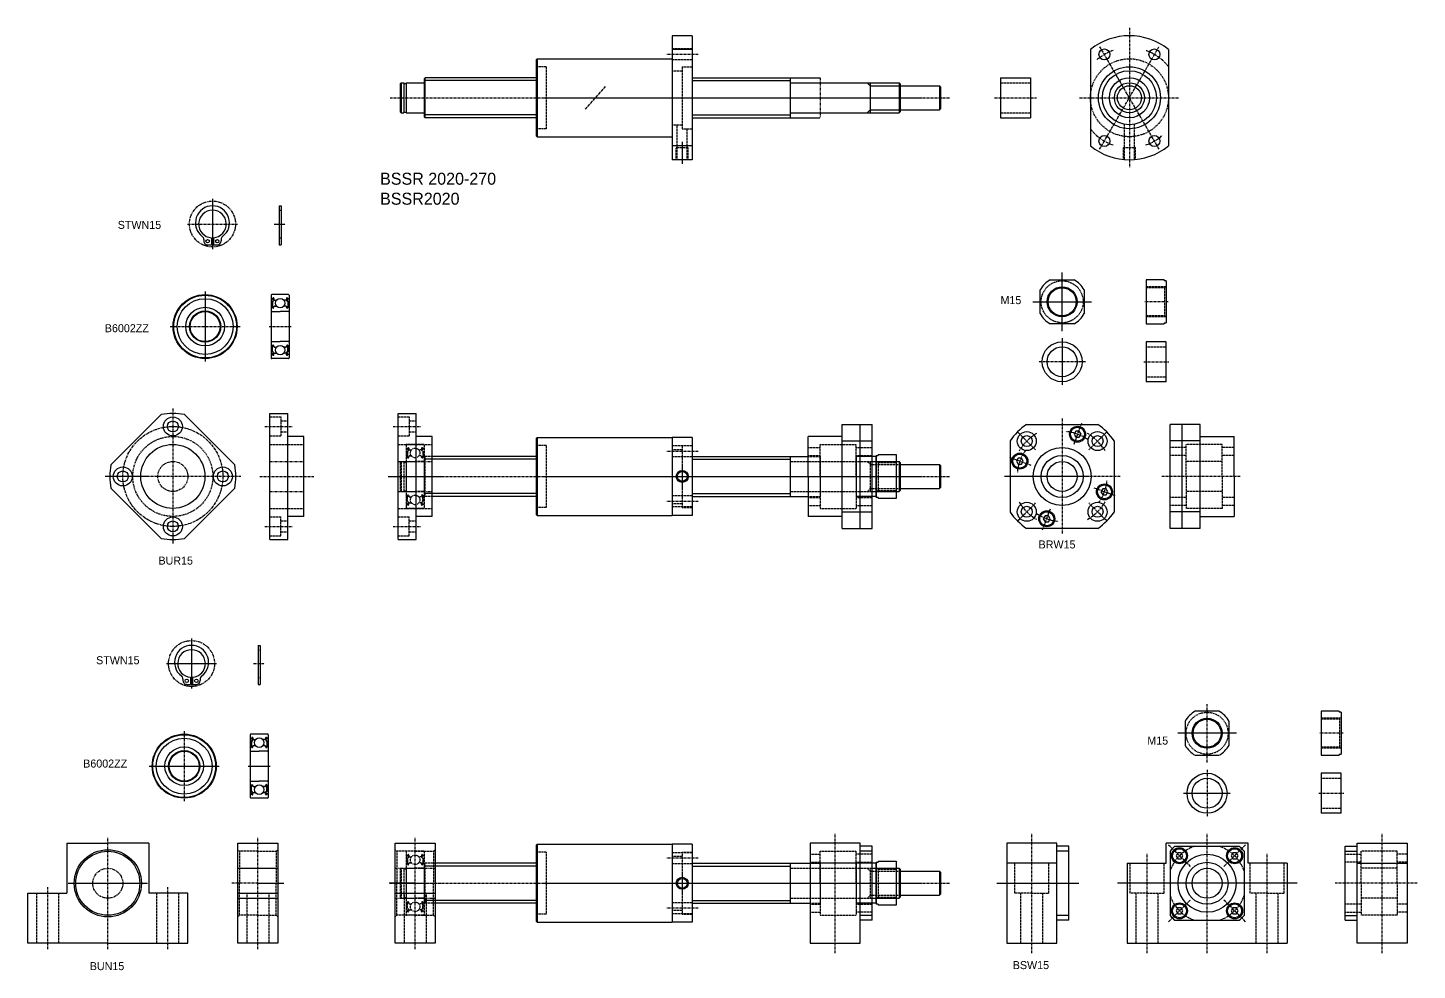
# Model space of a CAD drawing. Extents: x -166 to 528, y -391 to 80.
import ezdxf

# ---------------------------------------------------------------- set-up
doc = ezdxf.new("R2010")
doc.units = 0
for name, pattern in [('CENTER', [2, 1.25, -0.25, 0.25, -0.25]), ('DASHED', [0.75, 0.5, -0.25]), ('PHANTOM', [2.5, 1.25, -0.25, 0.25, -0.25, 0.25, -0.25])]:
    doc.linetypes.add(name, pattern=pattern)
doc.layers.get('0').update_dxf_attribs({"linetype": 'CONTINUOUS'})
doc.layers.add('CENTER', color=1, linetype='CENTER')

# ---------------------------------------------------------------- blocks, each defined once
blk = doc.blocks.new('BSSR2020')
at = {"color": 7, "linetype": 'CONTINUOUS'}
for p, q in [((-10, 31), (-10, -31)), ((0, 31), (-10, 31)), ((0, 31), (0, -31)), ((0, 24.1), (-10, 24.1)), ((-78, 19), (-77.5, 19.5)), ((-78, 19), (-78, -19)), ((-77.5, 19.5), (-10, 19.5)), ((-77.5, 19.5), (-77.5, -19.5)), ((-145.5, 7.5), (-146, 7)), ((-146, 7), (-146, -7)), ((-145.5, 7.5), (-145.5, -7.5)), ((-145.5, 7.5), (-144.15, 7.5)), ((-144.15, 7.5), (-144.15, -7.5)), ((-144.15, 7.15), (-143, 7.15)), ((-143, 7.5), (-134.2, 7.5)), ((-143, 7.5), (-143, -7.5)), ((-134, 9.5), (-133.5, 10)), ((-134, 9.5), (-134, -9.5)), ((-78, 10), (-133.5, 10)), ((-133.5, -10), (-133.5, 10)), ((0, 10), (49, 10)), ((49, 10), (49, -10)), ((49.2, 7.5), (103.5, 7.5)), ((89, 7.5), (89, -7.5)), ((103.5, 7.5), (103.5, -7.5)), ((103.5, 7.5), (104, 7)), ((104, 7), (104, -7)), ((-134, 4.85), (-134, 4.85)), ((104, 6), (123.5, 6)), ((123.5, 6), (123.5, -6)), ((123.5, 6), (124, 5.5)), ((124, 5.5), (124, -5.5)), ((-134, 0), (-134, 0)), ((104, -6), (123.5, -6)), ((124, -5.5), (123.5, -6)), ((-145.5, -7.5), (-146, -7)), ((-145.5, -7.5), (-144.15, -7.5)), ((-144.15, -7.15), (-143, -7.15)), ((-143, -7.5), (-134.2, -7.5)), ((-134, -9.5), (-133.5, -10)), ((-78, -10), (-133.5, -10)), ((0, -10), (49, -10)), ((49.2, -7.5), (103.5, -7.5)), ((104, -7), (103.5, -7.5)), ((-77.5, -19.5), (-78, -19)), ((-77.5, -19.5), (-10, -19.5)), ((0, -24.1), (-10, -24.1)), ((0, -31), (-10, -31))]:
    blk.add_line(p, q, dxfattribs=at)
at = {"color": 3, "linetype": 'DASHED'}
for p, q in [((0, 24.4), (-10, 24.4)), ((-73, 15.5), (-78, 15.5)), ((-73, 15.5), (-73, -15.5)), ((0, 18.9), (-10, 18.9)), ((-5, 15.5), (-5, -15.5)), ((-5, 15.5), (0, 15.5)), ((-10, 13.5), (-5, 13.5)), ((-10, -13.5), (-5, -13.5)), ((-7.46, -31), (-7.46, -13.5)), ((-73, -15.5), (-78, -15.5)), ((-5, -15.5), (0, -15.5)), ((-2.54, -31), (-2.54, -15.5)), ((-8, -25), (-7.46, -24.46)), ((-8, -31), (-8, -25)), ((-2, -25), (-8, -25)), ((-2, -25), (-2.54, -24.46)), ((-2, -31), (-2, -25))]:
    blk.add_line(p, q, dxfattribs=at)
at = {"color": 3, "linetype": 'CONTINUOUS'}
for p, q in [((-78, 8.6), (-134, 8.6)), ((0, 8.6), (49, 8.6)), ((87.5, 7.5), (89, 6)), ((89, 6), (104, 6)), ((87.5, -7.5), (89, -6)), ((89, -6), (104, -6)), ((-78, -8.6), (-134, -8.6)), ((0, -8.6), (49, -8.6))]:
    blk.add_line(p, q, dxfattribs=at)
at = {"color": 3, "linetype": 'PHANTOM'}
for p, q in [((49, 10), (64, 10)), ((64, 10), (64, -10)), ((49, -10), (64, -10))]:
    blk.add_line(p, q, dxfattribs=at)
at = {"color": 7, "linetype": 'CONTINUOUS'}
for centre, start, end in [((-134.2, 7.7), 270, 0), ((49.2, 7.7), 180, 270), ((-134.2, -7.7), 0, 90), ((49.2, -7.7), 90, 180)]:
    blk.add_arc(centre, 0.2, start, end, dxfattribs=at)
at = {"layer": 'CENTER', "color": 1, "linetype": 'CENTER'}
for p, q in [((3, 21.65), (-13, 21.65)), ((-53.31, -5.66), (-43.31, 5.66)), ((-151, 0), (129, 0)), ((-5, -22.05), (-5, -33))]:
    blk.add_line(p, q, dxfattribs=at)
blk = doc.blocks.new('BUN15')
at = {"color": 7, "linetype": 'CONTINUOUS'}
for p, q in [((0, -30), (0, 20)), ((0, 20), (20, 20)), ((20, 20), (20, -30)), ((0, -5), (20, -5)), ((20, -30), (0, -30))]:
    blk.add_line(p, q, dxfattribs=at)
at = {"color": 3, "linetype": 'DASHED'}
for p, q in [((0, 16.8), (0.8, 16)), ((0.8, 16), (0.8, 0)), ((10, 16), (0.8, 16)), ((10, 16), (19.2, 16)), ((20, 16.8), (19.2, 16)), ((19.2, 16), (19.2, 0)), ((0.8, -16), (0.8, 0)), ((19.2, -16), (19.2, 0)), ((4.5, -5), (4.5, -30)), ((15.5, -5), (15.5, -30)), ((0, -16.8), (0.8, -16)), ((10, -16), (0.8, -16)), ((10, -16), (19.2, -16)), ((20, -16.8), (19.2, -16))]:
    blk.add_line(p, q, dxfattribs=at)
at = {"color": 3, "linetype": 'PHANTOM'}
for p, q in [((0, 7.5), (20, 7.5)), ((0, -7.5), (20, -7.5))]:
    blk.add_line(p, q, dxfattribs=at)
at = {"layer": 'CENTER', "color": 1, "linetype": 'CENTER'}
for p, q in [((10, -33), (10, 23)), ((10, 0), (-3, 0)), ((10, 0), (23, 0))]:
    blk.add_line(p, q, dxfattribs=at)
blk = doc.blocks.new('BUR15')
for p, q in [((0, -31.5), (0, 31.5)), ((0, 31.5), (9, 31.5)), ((9, -31.5), (9, 31.5)), ((17, 20), (9, 20)), ((17, -20), (17, 20)), ((17, -20), (9, -20)), ((0, -31.5), (9, -31.5))]:
    blk.add_line(p, q)
at = {"color": 3, "linetype": 'DASHED'}
for p, q in [((0, 29.75), (5.5, 29.75)), ((5.5, 29.75), (5.5, 20.25)), ((5.5, 27.75), (9, 27.75)), ((5.5, 22.25), (9, 22.25)), ((0, 20.25), (5.5, 20.25)), ((0, 16), (17, 16)), ((0, -16), (17, -16)), ((0, -20.25), (5.5, -20.25)), ((5.5, -29.75), (5.5, -20.25)), ((5.5, -22.25), (9, -22.25)), ((5.5, -27.75), (9, -27.75)), ((0, -29.75), (5.5, -29.75))]:
    blk.add_line(p, q, dxfattribs=at)
at = {"color": 3, "linetype": 'PHANTOM'}
for p, q in [((0, 7.5), (17, 7.5)), ((0, -7.5), (17, -7.5))]:
    blk.add_line(p, q, dxfattribs=at)
at = {"layer": 'CENTER', "color": 1, "linetype": 'CENTER'}
for p, q in [((-2.5, 25), (11.5, 25)), ((-5, 0), (22, 0)), ((-2.5, -25), (11.5, -25))]:
    blk.add_line(p, q, dxfattribs=at)
blk = doc.blocks.new('BSW15')
at = {"color": 7, "linetype": 'CONTINUOUS'}
for p, q in [((0, -18.5), (0, 18.5)), ((0, 18.5), (6, 18.5)), ((0, 16.06), (6, 16.06)), ((6, 20), (31, 20)), ((6, 19.4), (6, 20)), ((6, -30), (6, 19.4)), ((31, 20), (31, -30)), ((6, 10), (31, 10)), ((0, -16.06), (6, -16.06)), ((0, -18.5), (6, -18.5)), ((31, -30), (6, -30))]:
    blk.add_line(p, q, dxfattribs=at)
at = {"color": 3, "linetype": 'DASHED'}
for p, q in [((0, 14.5), (8, 14.5)), ((8, 0), (8, 16)), ((26, 16), (8, 16)), ((26, 0), (26, 16)), ((31, 14.5), (26, 14.5)), ((8, 10.5), (0, 10.5)), ((26, 7.5), (8, 7.5)), ((31, 10.5), (26, 10.5)), ((8, 0), (8, -16)), ((26, 0), (26, -16)), ((8, -10.5), (0, -10.5)), ((26, -7.5), (8, -7.5)), ((31, -10.5), (26, -10.5)), ((0, -14.5), (8, -14.5)), ((26, -16), (8, -16)), ((31, -14.5), (26, -14.5))]:
    blk.add_line(p, q, dxfattribs=at)
at = {"layer": 'CENTER', "color": 1, "linetype": 'CENTER'}
for p, q in [((18.5, -35), (18.5, 25)), ((36, 0), (-5, 0))]:
    blk.add_line(p, q, dxfattribs=at)
blk = doc.blocks.new('BRW15')
at = {"color": 7, "linetype": 'CONTINUOUS'}
for p, q in [((0, -26), (0, 26)), ((15, 26), (0, 26)), ((6, -26), (6, 26)), ((15, -26), (15, 26)), ((15, 17.78), (0, 17.78)), ((15, 20), (32, 20)), ((32, 0), (32, 20)), ((32, 0), (32, -20)), ((15, -17.78), (0, -17.78)), ((15, -20), (32, -20)), ((15, -26), (0, -26))]:
    blk.add_line(p, q, dxfattribs=at)
at = {"color": 3, "linetype": 'DASHED'}
for p, q in [((8, 14.5), (0, 14.5)), ((8, 0), (8, 16)), ((26, 16), (8, 16)), ((26, 0), (26, 16)), ((32, 14.5), (26, 14.5)), ((8, 10.5), (0, 10.5)), ((26, 7.5), (8, 7.5)), ((32, 10.5), (26, 10.5)), ((8, 0), (8, -16)), ((26, 0), (26, -16)), ((8, -10.5), (0, -10.5)), ((26, -7.5), (8, -7.5)), ((32, -10.5), (26, -10.5)), ((8, -14.5), (0, -14.5)), ((26, -16), (8, -16)), ((32, -14.5), (26, -14.5))]:
    blk.add_line(p, q, dxfattribs=at)
at = {"layer": 'CENTER', "color": 1, "linetype": 'CENTER'}
blk.add_line((35, 0), (-4.27, 0), dxfattribs=at)
blk = doc.blocks.new('M15NAT-V')
at = {"color": 7, "linetype": 'CONTINUOUS'}
for p, q in [((0, 11), (0, -11)), ((9, 11), (0, 11)), ((9, 11), (9, 10.5)), ((10, 10.5), (9, 10.5)), ((10, 10.5), (10, -10.5)), ((0, -11), (9, -11)), ((9, -10.5), (9, -11)), ((9, -10.5), (10, -10.5))]:
    blk.add_line(p, q, dxfattribs=at)
at = {"color": 3, "linetype": 'DASHED'}
for p, q in [((10, 7.5), (0, 7.5)), ((9.13, 7), (0, 7)), ((9.13, 7), (10, 7.5)), ((9.13, 7), (9.13, -7)), ((9.13, -7), (0, -7)), ((10, -7.5), (0, -7.5)), ((9.13, -7), (10, -7.5))]:
    blk.add_line(p, q, dxfattribs=at)
at = {"layer": 'CENTER', "color": 1, "linetype": 'CENTER'}
blk.add_line((11, 0), (-1, 0), dxfattribs=at)
blk = doc.blocks.new('SP15')
at = {"color": 7, "linetype": 'CONTINUOUS'}
for p, q in [((0, 10), (0, -10)), ((10, 10), (0, 10)), ((10, -10), (10, 10)), ((10, -10), (0, -10))]:
    blk.add_line(p, q, dxfattribs=at)
at = {"color": 3, "linetype": 'DASHED'}
for p, q in [((0, 7.5), (10, 7.5)), ((0, -7.5), (10, -7.5))]:
    blk.add_line(p, q, dxfattribs=at)
at = {"layer": 'CENTER', "color": 1, "linetype": 'CENTER'}
blk.add_line((-1.25, 0), (11.25, 0), dxfattribs=at)
blk = doc.blocks.new('B6002ZZ')
at = {"color": 3, "linetype": 'DASHED'}
for p, q in [((0, 15.7), (0, -15.7)), ((0.1, 13.95), (0.56, 13.95)), ((4.5, 16), (0.3, 16)), ((0.56, 13.95), (0.81, 14.25)), ((0.71, 13.82), (0.96, 14.12)), ((1.14, 14.06), (1.18, 13.18)), ((1.34, 14.08), (1.4, 13.34)), ((8.7, 16), (4.5, 16)), ((7.66, 14.08), (7.6, 13.34)), ((7.86, 14.06), (7.82, 13.18)), ((8.29, 13.82), (8.04, 14.12)), ((8.44, 13.95), (8.19, 14.25)), ((8.9, 13.95), (8.44, 13.95)), ((9, 15.7), (9, -15.7)), ((0.2, 9.65), (0.5, 9.65)), ((0.3, 7.5), (4.5, 7.5)), ((1.18, 13.18), (0.43, 12.43)), ((0.43, 12.43), (0.43, 10.05)), ((0.5, 9.65), (0.78, 9.32)), ((0.74, 13.54), (0.58, 13.67)), ((1.38, 13.1), (0.63, 12.35)), ((0.63, 12.35), (0.63, 10.05)), ((1.08, 10.05), (0.63, 10.05)), ((0.63, 9.85), (1.08, 9.85)), ((0.87, 13.69), (0.71, 13.82)), ((0.74, 13.54), (0.87, 13.69)), ((0.93, 9.25), (0.99, 9.25)), ((1.08, 9.85), (1.08, 10.05)), ((1.18, 9.38), (1.45, 10.12)), ((1.38, 13.57), (1.38, 13.1)), ((1.5, 13.25), (2.65, 13.25)), ((1.64, 10.25), (2.65, 10.25)), ((8.7, 7.5), (4.5, 7.5)), ((7.5, 13.25), (6.35, 13.25)), ((7.36, 10.25), (6.35, 10.25)), ((7.82, 9.38), (7.55, 10.12)), ((7.62, 13.57), (7.62, 13.1)), ((7.62, 13.1), (8.37, 12.35)), ((7.82, 13.18), (8.57, 12.43)), ((7.92, 10.05), (8.37, 10.05)), ((7.92, 9.85), (7.92, 10.05)), ((8.37, 9.85), (7.92, 9.85)), ((8.07, 9.25), (8.01, 9.25)), ((8.13, 13.69), (8.29, 13.82)), ((8.26, 13.54), (8.13, 13.69)), ((8.5, 9.65), (8.22, 9.32)), ((8.26, 13.54), (8.42, 13.67)), ((8.37, 12.35), (8.37, 10.05)), ((8.8, 9.65), (8.5, 9.65)), ((8.57, 12.43), (8.57, 10.05)), ((0.2, -9.65), (0.5, -9.65)), ((0.3, -7.5), (4.5, -7.5)), ((0.43, -12.43), (0.43, -10.05)), ((1.18, -13.18), (0.43, -12.43)), ((0.5, -9.65), (0.78, -9.32)), ((0.74, -13.54), (0.58, -13.67)), ((0.63, -9.85), (1.08, -9.85)), ((0.63, -12.35), (0.63, -10.05)), ((1.08, -10.05), (0.63, -10.05)), ((1.38, -13.1), (0.63, -12.35)), ((0.87, -13.69), (0.71, -13.82)), ((0.71, -13.82), (0.96, -14.12)), ((0.74, -13.54), (0.87, -13.69)), ((0.93, -9.25), (0.99, -9.25)), ((1.08, -9.85), (1.08, -10.05)), ((1.14, -14.06), (1.18, -13.18)), ((1.18, -9.38), (1.45, -10.12)), ((1.34, -14.08), (1.4, -13.34)), ((1.38, -13.57), (1.38, -13.1)), ((1.5, -13.25), (2.65, -13.25)), ((1.58, -7.5), (1.58, -7.5)), ((1.64, -10.25), (2.65, -10.25)), ((2.55, -7.5), (2.55, -7.5)), ((8.7, -7.5), (4.5, -7.5)), ((7.36, -10.25), (6.35, -10.25)), ((7.5, -13.25), (6.35, -13.25)), ((7.82, -9.38), (7.55, -10.12)), ((7.66, -14.08), (7.6, -13.34)), ((7.62, -13.1), (8.37, -12.35)), ((7.62, -13.57), (7.62, -13.1)), ((7.82, -13.18), (8.57, -12.43)), ((7.86, -14.06), (7.82, -13.18)), ((8.37, -9.85), (7.92, -9.85)), ((7.92, -9.85), (7.92, -10.05)), ((7.92, -10.05), (8.37, -10.05)), ((8.07, -9.25), (8.01, -9.25)), ((8.29, -13.82), (8.04, -14.12)), ((8.26, -13.54), (8.13, -13.69)), ((8.13, -13.69), (8.29, -13.82)), ((8.5, -9.65), (8.22, -9.32)), ((8.26, -13.54), (8.42, -13.67)), ((8.37, -12.35), (8.37, -10.05)), ((8.8, -9.65), (8.5, -9.65)), ((8.57, -12.43), (8.57, -10.05)), ((0.1, -13.95), (0.56, -13.95)), ((8.7, -16), (0.3, -16)), ((0.56, -13.95), (0.81, -14.25)), ((8.7, -16), (4.5, -16)), ((8.44, -13.95), (8.19, -14.25)), ((8.9, -13.95), (8.44, -13.95))]:
    blk.add_line(p, q, dxfattribs=at)
for centre in [(4.5, 11.75), (4.5, -11.75)]:
    blk.add_circle(centre, 2.38, dxfattribs=at)
for centre, radius, start, end in [((0.3, 15.7), 0.3, 90, 180), ((0.1, 14.05), 0.1, 180, 270), ((0.71, 13.82), 0.2, 140.00022, 230.08482), ((1.04, 14.05), 0.3, 4.99676, 140.00022), ((1.04, 14.06), 0.1, 2.81982, 140.00331), ((7.96, 14.05), 0.3, 39.99978, 175.00324), ((7.96, 14.06), 0.1, 39.99669, 177.18018), ((8.29, 13.82), 0.2, 309.91518, 39.99978), ((8.7, 15.7), 0.3, 0, 90), ((8.9, 14.05), 0.1, 270, 0), ((0.2, 9.45), 0.2, 90, 180), ((0.3, 7.8), 0.3, 180, 270), ((0.63, 10.05), 0.2, 180, 270), ((0.93, 9.45), 0.2, 219.99622, 270), ((0.99, 9.45), 0.2, 270, 339.9919), ((1.5, 13.35), 0.1, 184.99676, 269.9995), ((1.64, 10.05), 0.2, 90, 159.9919), ((7.36, 10.05), 0.2, 20.0081, 90), ((7.5, 13.35), 0.1, 270.0005, 355.00324), ((8.01, 9.45), 0.2, 200.0081, 270), ((8.07, 9.45), 0.2, 270, 320.00378), ((8.37, 10.05), 0.2, 270, 0), ((8.7, 7.8), 0.3, 270, 0), ((8.8, 9.45), 0.2, 0, 90), ((0.3, -7.8), 0.3, 90, 180), ((0.2, -9.45), 0.2, 180, 270), ((0.63, -10.05), 0.2, 90, 180), ((0.71, -13.82), 0.2, 129.91518, 219.99978), ((0.93, -9.45), 0.2, 90, 140.00378), ((0.99, -9.45), 0.2, 20.0081, 90), ((1.5, -13.35), 0.1, 90.0005, 175.00324), ((1.64, -10.05), 0.2, 200.0081, 270), ((7.36, -10.05), 0.2, 270, 339.9919), ((7.5, -13.35), 0.1, 4.99676, 89.9995), ((8.01, -9.45), 0.2, 90, 159.9919), ((8.07, -9.45), 0.2, 39.99622, 90), ((8.37, -10.05), 0.2, 0, 90), ((8.29, -13.82), 0.2, 320.00022, 50.08482), ((8.7, -7.8), 0.3, 0, 90), ((8.8, -9.45), 0.2, 270, 0), ((0.1, -14.05), 0.1, 90, 180), ((0.3, -15.7), 0.3, 180, 270), ((1.04, -14.05), 0.3, 219.99978, 355.00324), ((1.04, -14.06), 0.1, 219.99669, 357.18018), ((7.96, -14.05), 0.3, 184.99676, 320.00022), ((7.96, -14.06), 0.1, 182.81982, 320.00331), ((8.7, -15.7), 0.3, 270, 0), ((8.9, -14.05), 0.1, 0, 90)]:
    blk.add_arc(centre, radius, start, end, dxfattribs=at)
at = {"layer": 'CENTER', "color": 1, "linetype": 'CENTER'}
blk.add_line((-1, 0), (10, 0), dxfattribs=at)
blk = doc.blocks.new('BSSR2020-2')
at = {"color": 7, "linetype": 'CONTINUOUS'}
for p, q in [((-78, 19), (-77.5, 19.5)), ((-78, 19), (-78, -19)), ((-77.5, 19.5), (-10, 19.5)), ((-77.5, 19.5), (-77.5, -19.5)), ((-10, 19.5), (-10, -19.5)), ((0, 19.5), (-10, 19.5)), ((0, 19.5), (0, -19.5)), ((-78, 10), (-130, 10)), ((0, 10), (49, 10)), ((49, 10), (49, -10)), ((49, 10), (58, 10)), ((102, 7.5), (103.5, 7.5)), ((103.5, 7.5), (103.5, -7.5)), ((103.5, 7.5), (104, 7)), ((104, 7), (104, -7)), ((104, 6), (123.5, 6)), ((123.5, 6), (124, 5.5)), ((123.5, 6), (123.5, -6)), ((124, 5.5), (124, -5.5)), ((104, -6), (123.5, -6)), ((124, -5.5), (123.5, -6)), ((-78, -10), (-130, -10)), ((0, -10), (49, -10)), ((49, -10), (58, -10)), ((102, -7.5), (103.5, -7.5)), ((104, -7), (103.5, -7.5)), ((-77.5, -19.5), (-78, -19)), ((-77.5, -19.5), (-10, -19.5)), ((0, -19.5), (-10, -19.5))]:
    blk.add_line(p, q, dxfattribs=at)
at = {"color": 3, "linetype": 'DASHED'}
for p, q in [((-73, 15.5), (-78, 15.5)), ((-73, 15.5), (-73, -15.5)), ((0, 15.25), (-10, 15.25)), ((-5, 15.5), (-5, -15.5)), ((-5, 15.5), (0, 15.5)), ((-145.5, 7.5), (-146, 7)), ((-146, 7), (-146, -7)), ((-145.5, 7.5), (-145.5, -7.5)), ((-145.5, 7.5), (-144.15, 7.5)), ((-144.15, 7.5), (-144.15, -7.5)), ((-144.15, 7.15), (-143, 7.15)), ((-143, 7.5), (-143, -7.5)), ((-143, 7.5), (-134.2, 7.5)), ((-134, 9.5), (-133.5, 10)), ((-134, 9.5), (-134, -9.5)), ((-133.5, -10), (-133.5, 10)), ((-130, 10), (-133.5, 10)), ((-10, 13.5), (-5, 13.5)), ((0, 9.75), (-10, 9.75)), ((49.2, 7.5), (64, 7.5)), ((58, 10), (64, 10)), ((64, 10), (64, -10)), ((64, 7.5), (102, 7.5)), ((87.5, 7.5), (89, 6)), ((89, 7.5), (89, -7.5)), ((-134, 4.85), (-134, 4.85)), ((89, 6), (104, 6)), ((-134, 0), (-134, 0)), ((87.5, -7.5), (89, -6)), ((89, -6), (104, -6)), ((-145.5, -7.5), (-146, -7)), ((-145.5, -7.5), (-144.15, -7.5)), ((-144.15, -7.15), (-143, -7.15)), ((-143, -7.5), (-134.2, -7.5)), ((-134, -9.5), (-133.5, -10)), ((-130, -10), (-133.5, -10)), ((0, -9.75), (-10, -9.75)), ((-10, -13.5), (-5, -13.5)), ((49.2, -7.5), (64, -7.5)), ((58, -10), (64, -10)), ((64, -7.5), (102, -7.5)), ((-73, -15.5), (-78, -15.5)), ((0, -15.25), (-10, -15.25)), ((-5, -15.5), (0, -15.5))]:
    blk.add_line(p, q, dxfattribs=at)
at = {"color": 3, "linetype": 'CONTINUOUS'}
for p, q in [((-78, 8.6), (-134, 8.6)), ((0, 8.6), (49, 8.6)), ((-78, -8.6), (-134, -8.6)), ((0, -8.6), (49, -8.6))]:
    blk.add_line(p, q, dxfattribs=at)
blk.add_circle((-5, 0), 3, dxfattribs=at)
at = {"color": 7, "linetype": 'CONTINUOUS'}
blk.add_circle((-5, 0), 2.46, dxfattribs=at)
at = {"color": 3, "linetype": 'DASHED'}
for centre, start, end in [((-134.2, 7.7), 270, 0), ((49.2, 7.7), 180, 270), ((-134.2, -7.7), 0, 90), ((49.2, -7.7), 90, 180)]:
    blk.add_arc(centre, 0.2, start, end, dxfattribs=at)
at = {"layer": 'CENTER', "color": 1, "linetype": 'CENTER'}
for p, q in [((3, 12.5), (-13, 12.5)), ((-151, 0), (129, 0)), ((-5, 5.47), (-5, -5.47)), ((3, -12.5), (-13, -12.5))]:
    blk.add_line(p, q, dxfattribs=at)
blk = doc.blocks.new('BSSR2020-3')
at = {"color": 7, "linetype": 'CONTINUOUS'}
for p, q in [((-78, 19), (-77.5, 19.5)), ((-78, 19), (-78, -19)), ((-77.5, 19.5), (-10, 19.5)), ((-77.5, 19.5), (-77.5, -19.5)), ((-10, 19.5), (-10, -19.5)), ((0, 19.5), (-10, 19.5)), ((0, 19.5), (0, -19.5)), ((-78, 10), (-128.5, 10)), ((0, 10), (49, 10)), ((49, 10), (59, 10)), ((49, 10), (49, -10)), ((102, 7.5), (103.5, 7.5)), ((103.5, 7.5), (103.5, -7.5)), ((103.5, 7.5), (104, 7)), ((104, 7), (104, -7)), ((104, 6), (123.5, 6)), ((123.5, 6), (124, 5.5)), ((123.5, 6), (123.5, -6)), ((124, 5.5), (124, -5.5)), ((104, -6), (123.5, -6)), ((124, -5.5), (123.5, -6)), ((-78, -10), (-128.5, -10)), ((0, -10), (49, -10)), ((49, -10), (59, -10)), ((102, -7.5), (103.5, -7.5)), ((104, -7), (103.5, -7.5)), ((-77.5, -19.5), (-78, -19)), ((-77.5, -19.5), (-10, -19.5)), ((0, -19.5), (-10, -19.5))]:
    blk.add_line(p, q, dxfattribs=at)
at = {"color": 3, "linetype": 'DASHED'}
for p, q in [((-73, 15.5), (-78, 15.5)), ((-73, 15.5), (-73, -15.5)), ((0, 15.25), (-10, 15.25)), ((-5, 15.5), (-5, -15.5)), ((-5, 15.5), (0, 15.5)), ((-145.5, 7.5), (-146, 7)), ((-146, 7), (-146, -7)), ((-145.5, 7.5), (-145.5, -7.5)), ((-145.5, 7.5), (-144.15, 7.5)), ((-144.15, 7.5), (-144.15, -7.5)), ((-144.15, 7.15), (-143, 7.15)), ((-143, 7.5), (-143, -7.5)), ((-143, 7.5), (-134.2, 7.5)), ((-134, 9.5), (-133.5, 10)), ((-134, 9.5), (-134, -9.5)), ((-133.5, -10), (-133.5, 10)), ((-128.5, 10), (-133.5, 10)), ((-10, 13.5), (-5, 13.5)), ((0, 9.75), (-10, 9.75)), ((49.2, 7.5), (64, 7.5)), ((59, 10), (64, 10)), ((64, 10), (64, -10)), ((64, 7.5), (102, 7.5)), ((87.5, 7.5), (89, 6)), ((89, 7.5), (89, -7.5)), ((-134, 4.85), (-134, 4.85)), ((89, 6), (104, 6)), ((-134, 0), (-134, 0)), ((87.5, -7.5), (89, -6)), ((89, -6), (104, -6)), ((-145.5, -7.5), (-146, -7)), ((-145.5, -7.5), (-144.15, -7.5)), ((-144.15, -7.15), (-143, -7.15)), ((-143, -7.5), (-134.2, -7.5)), ((-134, -9.5), (-133.5, -10)), ((-128.5, -10), (-133.5, -10)), ((0, -9.75), (-10, -9.75)), ((-10, -13.5), (-5, -13.5)), ((49.2, -7.5), (64, -7.5)), ((59, -10), (64, -10)), ((64, -7.5), (102, -7.5)), ((-73, -15.5), (-78, -15.5)), ((0, -15.25), (-10, -15.25)), ((-5, -15.5), (0, -15.5))]:
    blk.add_line(p, q, dxfattribs=at)
at = {"color": 3, "linetype": 'CONTINUOUS'}
for p, q in [((-78, 8.6), (-134, 8.6)), ((0, 8.6), (49, 8.6)), ((-78, -8.6), (-134, -8.6)), ((0, -8.6), (49, -8.6))]:
    blk.add_line(p, q, dxfattribs=at)
blk.add_circle((-5, 0), 3, dxfattribs=at)
at = {"color": 7, "linetype": 'CONTINUOUS'}
blk.add_circle((-5, 0), 2.46, dxfattribs=at)
at = {"color": 3, "linetype": 'DASHED'}
for centre, start, end in [((-134.2, 7.7), 270, 0), ((49.2, 7.7), 180, 270), ((-134.2, -7.7), 0, 90), ((49.2, -7.7), 90, 180)]:
    blk.add_arc(centre, 0.2, start, end, dxfattribs=at)
at = {"layer": 'CENTER', "color": 1, "linetype": 'CENTER'}
for p, q in [((3, 12.5), (-13, 12.5)), ((-5, 5.47), (-5, -5.47)), ((-151, 0), (129, 0)), ((3, -12.5), (-13, -12.5))]:
    blk.add_line(p, q, dxfattribs=at)

msp = doc.modelspace()

# ---------------------------------------------------------------- linework, layer by layer
at = {"color": 7, "linetype": 'CONTINUOUS'}
for p, q in [((365, 69.02), (365, 20.82)), ((404, 69.02), (404, 20.82)), ((320, 54.92), (320, 34.92)), ((320, 54.92), (335, 54.92)), ((335, 54.92), (335, 34.92)), ((320, 34.92), (335, 34.92)), ((-40.45, -9.12), (-40.45, -28.62)), ((-40.45, -9.12), (-39.45, -9.12)), ((-39.45, -9.12), (-39.45, -28.62)), ((-78.08, -25.97), (-78.08, -26.72)), ((-74.28, -25.11), (-74.28, -28.62)), ((-74.28, -25.98), (-74.28, -25.98)), ((-74.28, -26.86), (-74.28, -26.86)), ((-73.28, -25.11), (-73.28, -28.62)), ((-69.48, -25.97), (-69.48, -26.72)), ((-76.18, -28.62), (-74.28, -28.62)), ((-73.28, -28.62), (-71.38, -28.62)), ((-40.45, -28.62), (-39.45, -28.62)), ((344.94, -46.12), (356.81, -46.12)), ((339.88, -63.06), (339.88, -51.18)), ((361.88, -51.18), (361.88, -63.06)), ((356.81, -68.12), (344.94, -68.12)), ((350.88, -68.12), (350.88, -68.12)), ((353.85, -68.12), (353.85, -68.12)), ((333.09, -118.47), (368.66, -118.47)), ((324.88, -126.69), (324.88, -162.26)), ((376.88, -126.69), (376.88, -162.26)), ((368.66, -170.47), (333.09, -170.47)), ((-50.91, -228.94), (-50.91, -248.44)), ((-50.91, -228.94), (-49.91, -228.94)), ((-49.91, -228.94), (-49.91, -248.44)), ((-88.53, -245.79), (-88.53, -246.54)), ((-86.63, -248.44), (-84.73, -248.44)), ((-84.73, -244.92), (-84.73, -248.44)), ((-84.73, -245.8), (-84.73, -245.8)), ((-84.73, -246.68), (-84.73, -246.68)), ((-83.73, -244.92), (-83.73, -248.44)), ((-83.73, -248.44), (-81.83, -248.44)), ((-79.93, -245.79), (-79.93, -246.54)), ((-50.91, -248.44), (-49.91, -248.44)), ((429.24, -261.91), (417.36, -261.91)), ((480.33, -261.91), (480.33, -283.91)), ((489.33, -261.91), (480.33, -261.91)), ((489.33, -261.91), (489.33, -262.41)), ((490.33, -262.41), (489.33, -262.41)), ((490.33, -262.41), (490.33, -283.41)), ((412.3, -266.97), (412.3, -278.85)), ((434.3, -278.85), (434.3, -266.97)), ((417.36, -283.91), (429.24, -283.91)), ((420.33, -283.91), (420.33, -283.91)), ((423.3, -283.91), (423.3, -283.91)), ((480.33, -283.91), (489.33, -283.91)), ((489.33, -283.41), (490.33, -283.41)), ((489.33, -283.41), (489.33, -283.91)), ((490.33, -292.91), (480.33, -292.91)), ((480.33, -292.91), (480.33, -312.91)), ((490.33, -312.91), (490.33, -292.91)), ((490.33, -312.91), (480.33, -312.91)), ((-146.58, -327.93), (-126.08, -327.93)), ((-146.58, -327.93), (-146.58, -352.93)), ((-105.58, -327.93), (-126.08, -327.93)), ((-105.58, -327.93), (-105.58, -352.93)), ((323.27, -327.93), (323.27, -377.93)), ((348.27, -327.93), (323.27, -327.93)), ((348.27, -328.53), (348.27, -327.93)), ((348.27, -377.93), (348.27, -328.53)), ((354.27, -329.43), (348.27, -329.43)), ((354.27, -331.87), (348.27, -331.87)), ((354.27, -366.43), (354.27, -329.43)), ((443.8, -327.93), (402.8, -327.93)), ((402.8, -337.93), (402.8, -327.93)), ((404.8, -331.87), (404.8, -364)), ((407.24, -329.43), (439.36, -329.43)), ((441.8, -331.87), (441.8, -364)), ((443.8, -337.93), (443.8, -327.93)), ((348.27, -337.93), (323.27, -337.93)), ((383.3, -337.93), (402.8, -337.93)), ((383.3, -337.93), (383.3, -377.93)), ((463.3, -337.93), (443.8, -337.93)), ((463.3, -337.93), (463.3, -377.93)), ((-166.08, -377.93), (-166.08, -352.93)), ((-86.08, -377.93), (-86.08, -352.93)), ((354.27, -364), (348.27, -364)), ((354.27, -366.43), (348.27, -366.43)), ((407.24, -366.43), (439.36, -366.43)), ((-126.08, -377.93), (-166.08, -377.93)), ((-126.08, -377.93), (-86.08, -377.93)), ((323.27, -377.93), (348.27, -377.93)), ((383.3, -377.93), (463.3, -377.93))]:
    msp.add_line(p, q, dxfattribs=at)
at = {"color": 3, "linetype": 'DASHED'}
for p, q in [((320, 52.42), (335, 52.42)), ((320, 37.42), (335, 37.42)), ((382.04, 14.01), (382.04, 31.64)), ((386.96, 14.01), (386.96, 31.64)), ((381.5, 19.92), (382.04, 20.46)), ((387.5, 19.92), (381.5, 19.92)), ((381.5, 14.06), (381.5, 19.92)), ((387.5, 19.92), (386.96, 20.46)), ((387.5, 14.06), (387.5, 19.92)), ((-40.45, -11.32), (-39.45, -11.32)), ((-40.45, -25.12), (-39.45, -25.12)), ((-50.91, -231.14), (-49.91, -231.14)), ((-50.91, -244.94), (-49.91, -244.94)), ((490.33, -265.41), (480.33, -265.41)), ((489.46, -265.91), (480.33, -265.91)), ((489.46, -265.91), (490.33, -265.41)), ((489.46, -265.91), (489.46, -279.91)), ((489.46, -279.91), (480.33, -279.91)), ((490.33, -280.41), (480.33, -280.41)), ((489.46, -279.91), (490.33, -280.41)), ((480.33, -295.41), (490.33, -295.41)), ((480.33, -310.41), (490.33, -310.41)), ((327.27, -352.93), (327.27, -337.93)), ((344.27, -352.93), (344.27, -337.93)), ((384.8, -352.93), (384.8, -337.93)), ((401.8, -352.93), (401.8, -337.93)), ((444.8, -352.93), (444.8, -337.93)), ((461.8, -352.93), (461.8, -337.93)), ((-161.58, -377.93), (-161.58, -352.93)), ((-150.58, -377.93), (-150.58, -352.93)), ((-101.58, -377.93), (-101.58, -352.93)), ((-90.58, -377.93), (-90.58, -352.93)), ((335.77, -352.93), (327.27, -352.93)), ((330.27, -377.93), (330.27, -352.93)), ((335.77, -352.93), (344.27, -352.93)), ((341.27, -377.93), (341.27, -352.93)), ((393.3, -352.93), (384.8, -352.93)), ((387.8, -377.93), (387.8, -352.93)), ((393.3, -352.93), (401.8, -352.93)), ((398.8, -377.93), (398.8, -352.93)), ((453.3, -352.93), (444.8, -352.93)), ((447.8, -377.93), (447.8, -352.93)), ((453.3, -352.93), (461.8, -352.93)), ((458.8, -377.93), (458.8, -352.93))]:
    msp.add_line(p, q, dxfattribs=at)
for p, q in [((-44.45, -53.83), (-44.45, -85.23)), ((-39.95, -53.53), (-44.15, -53.53)), ((-43.89, -55.58), (-43.64, -55.28)), ((-43.74, -55.71), (-43.49, -55.41)), ((-43.31, -55.47), (-43.27, -56.35)), ((-43.12, -55.45), (-43.05, -56.19)), ((-35.75, -53.53), (-39.95, -53.53)), ((-36.79, -55.45), (-36.86, -56.19)), ((-36.59, -55.47), (-36.64, -56.35)), ((-36.17, -55.71), (-36.42, -55.41)), ((-36.01, -55.58), (-36.26, -55.28)), ((-35.45, -53.83), (-35.45, -85.23)), ((-44.35, -55.58), (-43.89, -55.58)), ((-44.25, -59.88), (-43.95, -59.88)), ((-44.15, -62.03), (-39.95, -62.03)), ((-43.27, -56.35), (-44.02, -57.1)), ((-44.02, -57.1), (-44.02, -59.48)), ((-43.95, -59.88), (-43.68, -60.21)), ((-43.72, -55.99), (-43.87, -55.86)), ((-43.07, -56.43), (-43.82, -57.18)), ((-43.82, -57.18), (-43.82, -59.48)), ((-43.37, -59.48), (-43.82, -59.48)), ((-43.82, -59.68), (-43.37, -59.68)), ((-43.59, -55.84), (-43.74, -55.71)), ((-43.72, -55.99), (-43.59, -55.84)), ((-43.52, -60.28), (-43.46, -60.28)), ((-43.37, -59.68), (-43.37, -59.48)), ((-43.27, -60.15), (-43, -59.41)), ((-43.07, -55.96), (-43.07, -56.43)), ((-42.95, -56.28), (-41.8, -56.28)), ((-42.82, -59.28), (-41.8, -59.28)), ((-35.75, -62.03), (-39.95, -62.03)), ((-36.96, -56.28), (-38.1, -56.28)), ((-37.09, -59.28), (-38.1, -59.28)), ((-36.64, -60.15), (-36.9, -59.41)), ((-36.84, -55.96), (-36.84, -56.43)), ((-36.84, -56.43), (-36.09, -57.18)), ((-36.64, -56.35), (-35.89, -57.1)), ((-36.54, -59.68), (-36.54, -59.48)), ((-36.54, -59.48), (-36.09, -59.48)), ((-36.09, -59.68), (-36.54, -59.68)), ((-36.38, -60.28), (-36.45, -60.28)), ((-36.32, -55.84), (-36.17, -55.71)), ((-36.19, -55.99), (-36.32, -55.84)), ((-35.95, -59.88), (-36.23, -60.21)), ((-36.19, -55.99), (-36.04, -55.86)), ((-36.09, -57.18), (-36.09, -59.48)), ((-35.55, -55.58), (-36.01, -55.58)), ((-35.65, -59.88), (-35.95, -59.88)), ((-35.89, -57.1), (-35.89, -59.48)), ((-44.25, -79.18), (-43.95, -79.18)), ((-44.15, -77.03), (-39.95, -77.03)), ((-44.02, -81.96), (-44.02, -79.58)), ((-43.27, -82.71), (-44.02, -81.96)), ((-43.95, -79.18), (-43.68, -78.85)), ((-43.72, -83.07), (-43.87, -83.2)), ((-43.82, -79.38), (-43.37, -79.38)), ((-43.37, -79.58), (-43.82, -79.58)), ((-43.82, -81.88), (-43.82, -79.58)), ((-43.07, -82.63), (-43.82, -81.88)), ((-43.59, -83.22), (-43.74, -83.35)), ((-43.72, -83.07), (-43.59, -83.22)), ((-43.52, -78.78), (-43.46, -78.78)), ((-43.37, -79.38), (-43.37, -79.58)), ((-43.31, -83.59), (-43.27, -82.71)), ((-43.27, -78.91), (-43, -79.65)), ((-43.12, -83.61), (-43.05, -82.87)), ((-43.07, -83.1), (-43.07, -82.63)), ((-42.95, -82.78), (-41.8, -82.78)), ((-42.88, -77.03), (-42.88, -77.03)), ((-42.82, -79.78), (-41.8, -79.78)), ((-41.9, -77.03), (-41.9, -77.03)), ((-35.75, -77.03), (-39.95, -77.03)), ((-37.09, -79.78), (-38.1, -79.78)), ((-36.96, -82.78), (-38.1, -82.78)), ((-36.64, -78.91), (-36.9, -79.65)), ((-36.79, -83.61), (-36.86, -82.87)), ((-36.84, -82.63), (-36.09, -81.88)), ((-36.84, -83.1), (-36.84, -82.63)), ((-36.64, -82.71), (-35.89, -81.96)), ((-36.59, -83.59), (-36.64, -82.71)), ((-36.54, -79.38), (-36.54, -79.58)), ((-36.09, -79.38), (-36.54, -79.38)), ((-36.54, -79.58), (-36.09, -79.58)), ((-36.38, -78.78), (-36.45, -78.78)), ((-36.19, -83.07), (-36.32, -83.22)), ((-36.32, -83.22), (-36.17, -83.35)), ((-35.95, -79.18), (-36.23, -78.85)), ((-36.19, -83.07), (-36.04, -83.2)), ((-36.09, -81.88), (-36.09, -79.58)), ((-35.65, -79.18), (-35.95, -79.18)), ((-35.89, -81.96), (-35.89, -79.58)), ((-44.35, -83.48), (-43.89, -83.48)), ((-35.75, -85.53), (-44.15, -85.53)), ((-43.89, -83.48), (-43.64, -83.78)), ((-43.74, -83.35), (-43.49, -83.65)), ((-35.75, -85.53), (-39.95, -85.53)), ((-36.17, -83.35), (-36.42, -83.65)), ((-36.01, -83.48), (-36.26, -83.78)), ((-35.55, -83.48), (-36.01, -83.48)), ((-124.54, -138.66), (-99.39, -113.51)), ((-87.77, -113.51), (-62.62, -138.66)), ((-124.54, -150.28), (-99.39, -175.43)), ((-87.77, -175.43), (-62.62, -150.28)), ((-54.91, -273.65), (-54.91, -305.05)), ((-54.81, -275.4), (-54.35, -275.4)), ((-50.41, -273.35), (-54.61, -273.35)), ((-53.72, -276.17), (-54.47, -276.92)), ((-54.47, -276.92), (-54.47, -279.3)), ((-54.35, -275.4), (-54.1, -275.1)), ((-54.17, -275.81), (-54.32, -275.68)), ((-53.52, -276.25), (-54.27, -277)), ((-54.27, -277), (-54.27, -279.3)), ((-54.19, -275.53), (-53.94, -275.23)), ((-54.04, -275.66), (-54.19, -275.53)), ((-54.17, -275.81), (-54.04, -275.66)), ((-53.77, -275.29), (-53.72, -276.17)), ((-53.57, -275.27), (-53.5, -276.01)), ((-53.52, -275.78), (-53.52, -276.25)), ((-53.4, -276.1), (-52.26, -276.1)), ((-46.21, -273.35), (-50.41, -273.35)), ((-47.41, -276.1), (-48.56, -276.1)), ((-47.24, -275.27), (-47.31, -276.01)), ((-47.29, -275.78), (-47.29, -276.25)), ((-47.29, -276.25), (-46.54, -277)), ((-47.05, -275.29), (-47.09, -276.17)), ((-47.09, -276.17), (-46.34, -276.92)), ((-46.62, -275.53), (-46.87, -275.23)), ((-46.77, -275.66), (-46.62, -275.53)), ((-46.64, -275.81), (-46.77, -275.66)), ((-46.47, -275.4), (-46.72, -275.1)), ((-46.64, -275.81), (-46.49, -275.68)), ((-46.54, -277), (-46.54, -279.3)), ((-46.01, -275.4), (-46.47, -275.4)), ((-46.34, -276.92), (-46.34, -279.3)), ((-45.91, -273.65), (-45.91, -305.05)), ((-54.71, -279.7), (-54.41, -279.7)), ((-54.61, -281.85), (-50.41, -281.85)), ((-54.41, -279.7), (-54.13, -280.03)), ((-53.82, -279.3), (-54.27, -279.3)), ((-54.27, -279.5), (-53.82, -279.5)), ((-53.98, -280.1), (-53.91, -280.1)), ((-53.82, -279.5), (-53.82, -279.3)), ((-53.72, -279.97), (-53.46, -279.23)), ((-53.27, -279.1), (-52.26, -279.1)), ((-46.21, -281.85), (-50.41, -281.85)), ((-47.54, -279.1), (-48.56, -279.1)), ((-47.09, -279.97), (-47.36, -279.23)), ((-46.99, -279.3), (-46.54, -279.3)), ((-46.99, -279.5), (-46.99, -279.3)), ((-46.54, -279.5), (-46.99, -279.5)), ((-46.84, -280.1), (-46.9, -280.1)), ((-46.41, -279.7), (-46.68, -280.03)), ((-46.11, -279.7), (-46.41, -279.7)), ((-54.61, -296.85), (-50.41, -296.85)), ((-53.33, -296.85), (-53.33, -296.85)), ((-52.36, -296.85), (-52.36, -296.85)), ((-46.21, -296.85), (-50.41, -296.85)), ((-54.81, -303.3), (-54.35, -303.3)), ((-54.71, -299), (-54.41, -299)), ((-46.21, -305.35), (-54.61, -305.35)), ((-54.47, -301.78), (-54.47, -299.4)), ((-53.72, -302.53), (-54.47, -301.78)), ((-54.41, -299), (-54.13, -298.67)), ((-54.35, -303.3), (-54.1, -303.6)), ((-54.17, -302.89), (-54.32, -303.02)), ((-54.27, -299.2), (-53.82, -299.2)), ((-53.82, -299.4), (-54.27, -299.4)), ((-54.27, -301.7), (-54.27, -299.4)), ((-53.52, -302.45), (-54.27, -301.7)), ((-54.04, -303.04), (-54.19, -303.17)), ((-54.19, -303.17), (-53.94, -303.47)), ((-54.17, -302.89), (-54.04, -303.04)), ((-53.98, -298.6), (-53.91, -298.6)), ((-53.82, -299.2), (-53.82, -299.4)), ((-53.77, -303.41), (-53.72, -302.53)), ((-53.72, -298.73), (-53.46, -299.47)), ((-53.57, -303.43), (-53.5, -302.69)), ((-53.52, -302.92), (-53.52, -302.45)), ((-53.4, -302.6), (-52.26, -302.6)), ((-53.27, -299.6), (-52.26, -299.6)), ((-46.21, -305.35), (-50.41, -305.35)), ((-47.54, -299.6), (-48.56, -299.6)), ((-47.41, -302.6), (-48.56, -302.6)), ((-47.09, -298.73), (-47.36, -299.47)), ((-47.24, -303.43), (-47.31, -302.69)), ((-47.29, -302.45), (-46.54, -301.7)), ((-47.29, -302.92), (-47.29, -302.45)), ((-47.09, -302.53), (-46.34, -301.78)), ((-47.05, -303.41), (-47.09, -302.53)), ((-46.54, -299.2), (-46.99, -299.2)), ((-46.99, -299.2), (-46.99, -299.4)), ((-46.99, -299.4), (-46.54, -299.4)), ((-46.84, -298.6), (-46.9, -298.6)), ((-46.62, -303.17), (-46.87, -303.47)), ((-46.64, -302.89), (-46.77, -303.04)), ((-46.77, -303.04), (-46.62, -303.17)), ((-46.47, -303.3), (-46.72, -303.6)), ((-46.41, -299), (-46.68, -298.67)), ((-46.64, -302.89), (-46.49, -303.02)), ((-46.54, -301.7), (-46.54, -299.4)), ((-46.01, -303.3), (-46.47, -303.3)), ((-46.11, -299), (-46.41, -299)), ((-46.34, -301.78), (-46.34, -299.4))]:
    msp.add_line(p, q)
for points in [[(357.71, -121.83), (356.84, -123.33), (357.71, -124.83), (359.44, -124.83), (360.3, -123.33), (359.44, -121.83)], [(328.87, -135.28), (328, -136.78), (328.87, -138.28), (330.6, -138.28), (331.47, -136.78), (330.6, -135.28)], [(371.15, -150.67), (370.29, -152.17), (371.15, -153.67), (372.89, -153.67), (373.75, -152.17), (372.89, -150.67)], [(342.32, -164.12), (341.45, -165.62), (342.32, -167.12), (344.05, -167.12), (344.91, -165.62), (344.05, -164.12)]]:
    msp.add_lwpolyline(points, close=True)
at = {"color": 7, "linetype": 'CONTINUOUS'}
for points in [[(408.65, -332.64), (407.78, -334.14), (408.65, -335.64), (410.38, -335.64), (411.24, -334.14), (410.38, -332.64)], [(436.22, -332.64), (435.36, -334.14), (436.22, -335.64), (437.96, -335.64), (438.82, -334.14), (437.96, -332.64)], [(408.65, -360.22), (407.78, -361.72), (408.65, -363.22), (410.38, -363.22), (411.24, -361.72), (410.38, -360.22)], [(436.22, -360.22), (435.36, -361.72), (436.22, -363.22), (437.96, -363.22), (438.82, -361.72), (437.96, -360.22)]]:
    msp.add_lwpolyline(points, close=True, dxfattribs=at)
for points in [[(-166.08, -352.93), (-146.58, -352.93)], [(-86.08, -352.93), (-105.58, -352.93)]]:
    msp.add_lwpolyline(points, dxfattribs=at)
at = {"color": 3, "linetype": 'DASHED'}
for centre, radius in [((384.5, 44.92), 19.5), ((350.88, -57.12), 10.5), ((-93.58, -144.47), 20), ((423.3, -272.91), 10.5)]:
    msp.add_circle(centre, radius, dxfattribs=at)
at = {"color": 7, "linetype": 'CONTINUOUS'}
for centre, radius in [((372, 66.57), 2.75), ((397, 66.57), 2.75), ((384.5, 44.92), 15.5), ((384.5, 44.92), 13.5), ((384.5, 44.92), 10), ((384.5, 44.92), 7.5), ((384.5, 44.92), 6), ((372, 23.27), 2.75), ((397, 23.27), 2.75), ((-76.18, -26.87), 0.85), ((-71.38, -26.87), 0.85), ((-77.45, -69.53), 16), ((-77.45, -69.53), 15.7), ((350.88, -57.12), 7), ((-77.45, -69.53), 13.95), ((-77.45, -69.53), 9.65), ((-77.45, -69.53), 7.8), ((-77.45, -69.53), 7.5), ((350.88, -87.12), 10), ((350.88, -87.12), 7.5), ((333.2, -126.8), 4.75), ((333.2, -126.8), 2.75), ((368.55, -126.8), 4.75), ((368.55, -126.8), 2.75), ((350.88, -144.47), 10.5), ((350.88, -144.47), 7.5), ((333.2, -162.15), 4.75), ((333.2, -162.15), 2.75), ((368.55, -162.15), 4.75), ((368.55, -162.15), 2.75), ((-86.63, -246.69), 0.85), ((-81.83, -246.69), 0.85), ((423.3, -272.91), 7), ((-87.91, -289.35), 16), ((-87.91, -289.35), 15.7), ((-87.91, -289.35), 13.95), ((-87.91, -289.35), 9.65), ((-87.91, -289.35), 7.8), ((-87.91, -289.35), 7.5), ((423.3, -302.91), 10), ((423.3, -302.91), 7.5), ((-126.08, -347.93), 16.8), ((-126.08, -347.93), 16), ((409.51, -334.14), 4), ((409.51, -334.14), 3.5), ((437.09, -334.14), 4), ((437.09, -334.14), 3.5), ((423.3, -347.93), 14.5), ((423.3, -347.93), 10.5), ((423.3, -347.93), 7.5), ((409.51, -361.72), 4), ((409.51, -361.72), 3.5), ((437.09, -361.72), 4), ((437.09, -361.72), 3.5)]:
    msp.add_circle(centre, radius, dxfattribs=at)
at = {"color": 3, "linetype": 'PHANTOM'}
for centre, radius in [((-73.78, -18.22), 11.5), ((-93.58, -144.47), 7.5), ((-84.23, -238.04), 11.5), ((-126.08, -347.93), 7.5)]:
    msp.add_circle(centre, radius, dxfattribs=at)
for centre, radius in [((-39.95, -57.78), 2.38), ((-39.95, -81.28), 2.38), ((-93.58, -119.47), 4.75), ((-93.58, -119.47), 2.75), ((358.57, -123.33), 4), ((358.57, -123.33), 3.5), ((-93.58, -144.47), 16), ((350.88, -144.47), 14.5), ((329.73, -136.78), 4), ((329.73, -136.78), 3.5), ((-118.58, -144.47), 4.75), ((-118.58, -144.47), 2.75), ((-68.58, -144.47), 4.75), ((-68.58, -144.47), 2.75), ((372.02, -152.17), 4), ((372.02, -152.17), 3.5), ((-93.58, -169.47), 4.75), ((343.18, -165.62), 4), ((343.18, -165.62), 3.5), ((-93.58, -169.47), 2.75), ((-50.41, -277.6), 2.38), ((-50.41, -301.1), 2.38)]:
    msp.add_circle(centre, radius)
at = {"color": 3, "linetype": 'CONTINUOUS'}
for centre in [(350.88, -57.12), (423.3, -272.91)]:
    msp.add_circle(centre, 7.5, dxfattribs=at)
at = {"color": 7, "linetype": 'CONTINUOUS'}
for centre, radius, start, end in [((384.5, 44.92), 31, 51.02124, 128.97876), ((384.5, 44.92), 31, 231.02124, 308.97876), ((-73.78, -17.62), 8.5, 306.59493, 233.40508), ((-73.78, -18.22), 6.9, 274.15551, 265.84449), ((-79.98, -25.97), 1.9, 0, 53.40507), ((-76.18, -26.72), 1.9, 179.99999, 270), ((-71.38, -26.72), 1.9, 270, 0), ((-67.58, -25.97), 1.9, 126.59493, 180.00001), ((350.88, -57.12), 12.5, 118.35764, 151.64236), ((350.88, -57.12), 12.5, 28.35764, 61.64236), ((350.88, -57.12), 12.5, 208.35764, 241.64236), ((350.88, -57.12), 12.5, 298.35764, 331.64236), ((350.88, -144.47), 31.5, 124.37126, 145.62874), ((350.88, -144.47), 31.5, 34.37126, 55.62874), ((350.88, -144.47), 31.5, 214.37126, 235.62874), ((350.88, -144.47), 31.5, 304.37126, 325.62874), ((-84.23, -237.44), 8.5, 306.59493, 233.40508), ((-84.23, -238.04), 6.9, 274.15551, 265.84449), ((-90.43, -245.79), 1.9, 0, 53.40507), ((-86.63, -246.54), 1.9, 179.99999, 270), ((-81.83, -246.54), 1.9, 270, 0), ((-78.03, -245.79), 1.9, 126.59493, 180.00001), ((423.3, -272.91), 12.5, 118.35764, 151.64236), ((423.3, -272.91), 12.5, 28.35764, 61.64236), ((423.3, -272.91), 12.5, 208.35764, 241.64236), ((423.3, -272.91), 12.5, 298.35764, 331.64236), ((423.3, -347.93), 24.5, 130.96571, 139.03429), ((423.3, -347.93), 24.5, 40.96571, 49.03429), ((423.3, -347.93), 24.5, 220.96571, 229.03429), ((423.3, -347.93), 24.5, 310.96571, 319.03429)]:
    msp.add_arc(centre, radius, start, end, dxfattribs=at)
for centre, radius, start, end in [((-44.15, -53.83), 0.3, 90, 180), ((-44.35, -55.48), 0.1, 180, 270), ((-43.41, -55.48), 0.3, 4.99676, 140.00022), ((-43.41, -55.48), 0.1, 2.81982, 140.00331), ((-36.49, -55.48), 0.3, 39.99978, 175.00324), ((-36.49, -55.48), 0.1, 39.99669, 177.18018), ((-35.75, -53.83), 0.3, 0, 90), ((-35.55, -55.48), 0.1, 270, 0), ((-44.25, -60.08), 0.2, 90, 180), ((-44.15, -61.73), 0.3, 180, 270), ((-43.82, -59.48), 0.2, 180, 270), ((-43.74, -55.71), 0.2, 140.00022, 230.08482), ((-43.52, -60.08), 0.2, 219.99622, 270), ((-43.46, -60.08), 0.2, 270, 339.9919), ((-42.95, -56.18), 0.1, 184.99676, 269.9995), ((-42.82, -59.48), 0.2, 90, 159.9919), ((-37.09, -59.48), 0.2, 20.0081, 90), ((-36.96, -56.18), 0.1, 270.0005, 355.00324), ((-36.45, -60.08), 0.2, 200.0081, 270), ((-36.38, -60.08), 0.2, 270, 320.00378), ((-36.09, -59.48), 0.2, 270, 0), ((-36.17, -55.71), 0.2, 309.91518, 39.99978), ((-35.75, -61.73), 0.3, 270, 0), ((-35.65, -60.08), 0.2, 0, 90), ((-44.15, -77.33), 0.3, 90, 180), ((-44.25, -78.98), 0.2, 180, 270), ((-43.82, -79.58), 0.2, 90, 180), ((-43.74, -83.35), 0.2, 129.91518, 219.99978), ((-43.52, -78.98), 0.2, 90, 140.00378), ((-43.46, -78.98), 0.2, 20.0081, 90), ((-42.95, -82.88), 0.1, 90.0005, 175.00324), ((-42.82, -79.58), 0.2, 200.0081, 270), ((-37.09, -79.58), 0.2, 270, 339.9919), ((-36.96, -82.88), 0.1, 4.99676, 89.9995), ((-36.45, -78.98), 0.2, 90, 159.9919), ((-36.38, -78.98), 0.2, 39.99622, 90), ((-36.09, -79.58), 0.2, 0, 90), ((-36.17, -83.35), 0.2, 320.00022, 50.08482), ((-35.75, -77.33), 0.3, 0, 90), ((-35.65, -78.98), 0.2, 270, 0), ((-44.35, -83.58), 0.1, 90, 180), ((-44.15, -85.23), 0.3, 180, 270), ((-43.41, -83.59), 0.3, 219.99978, 355.00324), ((-43.41, -83.59), 0.1, 219.99669, 357.18018), ((-36.49, -83.59), 0.3, 184.99676, 320.00022), ((-36.49, -83.59), 0.1, 182.81982, 320.00331), ((-35.75, -85.23), 0.3, 270, 0), ((-35.55, -83.58), 0.1, 0, 90), ((-93.58, -144.47), 31.5, 79.37126, 100.62874), ((-93.58, -144.47), 31.5, 169.37126, 190.62874), ((-93.58, -144.47), 31.5, 349.37126, 10.62874), ((-93.58, -144.47), 31.5, 259.37126, 280.62874), ((-54.61, -273.65), 0.3, 90, 180), ((-54.81, -275.3), 0.1, 180, 270), ((-54.19, -275.53), 0.2, 140.00022, 230.08482), ((-53.87, -275.29), 0.3, 4.99676, 140.00022), ((-53.87, -275.29), 0.1, 2.81982, 140.00331), ((-53.4, -276), 0.1, 184.99676, 269.9995), ((-47.41, -276), 0.1, 270.0005, 355.00324), ((-46.95, -275.29), 0.3, 39.99978, 175.00324), ((-46.95, -275.29), 0.1, 39.99669, 177.18018), ((-46.62, -275.53), 0.2, 309.91518, 39.99978), ((-46.21, -273.65), 0.3, 0, 90), ((-46.01, -275.3), 0.1, 270, 0), ((-54.71, -279.9), 0.2, 90, 180), ((-54.61, -281.55), 0.3, 180, 270), ((-54.27, -279.3), 0.2, 180, 270), ((-53.98, -279.9), 0.2, 219.99622, 270), ((-53.91, -279.9), 0.2, 270, 339.9919), ((-53.27, -279.3), 0.2, 90, 159.9919), ((-47.54, -279.3), 0.2, 20.0081, 90), ((-46.9, -279.9), 0.2, 200.0081, 270), ((-46.84, -279.9), 0.2, 270, 320.00378), ((-46.54, -279.3), 0.2, 270, 0), ((-46.21, -281.55), 0.3, 270, 0), ((-46.11, -279.9), 0.2, 0, 90), ((-54.61, -297.15), 0.3, 90, 180), ((-46.21, -297.15), 0.3, 0, 90), ((-54.71, -298.8), 0.2, 180, 270), ((-54.81, -303.4), 0.1, 90, 180), ((-54.61, -305.05), 0.3, 180, 270), ((-54.27, -299.4), 0.2, 90, 180), ((-54.19, -303.17), 0.2, 129.91518, 219.99978), ((-53.98, -298.8), 0.2, 90, 140.00378), ((-53.87, -303.4), 0.3, 219.99978, 355.00324), ((-53.87, -303.4), 0.1, 219.99669, 357.18018), ((-53.91, -298.8), 0.2, 20.0081, 90), ((-53.4, -302.7), 0.1, 90.0005, 175.00324), ((-53.27, -299.4), 0.2, 200.0081, 270), ((-47.54, -299.4), 0.2, 270, 339.9919), ((-47.41, -302.7), 0.1, 4.99676, 89.9995), ((-46.95, -303.4), 0.3, 184.99676, 320.00022), ((-46.9, -298.8), 0.2, 90, 159.9919), ((-46.95, -303.4), 0.1, 182.81982, 320.00331), ((-46.84, -298.8), 0.2, 39.99622, 90), ((-46.54, -299.4), 0.2, 0, 90), ((-46.62, -303.17), 0.2, 320.00022, 50.08482), ((-46.21, -305.05), 0.3, 270, 0), ((-46.11, -298.8), 0.2, 270, 0), ((-46.01, -303.4), 0.1, 0, 90)]:
    msp.add_arc(centre, radius, start, end)
at = {"layer": 'CENTER', "color": 1, "linetype": 'CENTER'}
for p, q in [((384.5, 79.92), (384.5, 9.92)), ((369.62, 19.15), (399.37, 70.68)), ((399.37, 19.15), (369.62, 70.68)), ((317, 44.92), (338, 44.92)), ((359.5, 44.92), (409.5, 44.92)), ((-73.78, -5.71), (-73.78, -30.74)), ((-86.29, -18.22), (-61.26, -18.22)), ((-42.9, -18.22), (-37.37, -18.22)), ((350.88, -71.77), (350.88, -42.47)), ((-77.45, -52.03), (-77.45, -87.03)), ((336.23, -57.12), (365.52, -57.12)), ((-94.95, -69.53), (-59.95, -69.53)), ((-45.45, -69.53), (-34.45, -69.53)), ((350.88, -75.36), (350.88, -98.87)), ((362.63, -87.12), (339.12, -87.12)), ((-93.58, -110.47), (-93.58, -178.47)), ((350.88, -115.47), (350.88, -173.47)), ((360.54, -117.93), (356.61, -128.73)), ((328.78, -122.38), (337.62, -131.22)), ((372.97, -122.38), (364.14, -131.22)), ((324.61, -134.91), (335.42, -138.85)), ((-59.58, -144.47), (-127.58, -144.47)), ((379.88, -144.47), (321.88, -144.47)), ((377.42, -154.14), (366.62, -150.2)), ((328.78, -166.57), (337.62, -157.73)), ((372.97, -166.57), (364.14, -157.73)), ((341.13, -171.25), (345.06, -160.45)), ((-84.23, -225.52), (-84.23, -250.56)), ((-96.75, -238.04), (-71.71, -238.04)), ((-53.35, -238.04), (-47.83, -238.04)), ((423.3, -287.56), (423.3, -258.26)), ((-87.91, -271.85), (-87.91, -306.85)), ((437.95, -272.91), (408.65, -272.91)), ((491.33, -272.91), (479.33, -272.91)), ((-105.41, -289.35), (-70.41, -289.35)), ((-55.91, -289.35), (-44.91, -289.35)), ((423.3, -291.15), (423.3, -314.67)), ((411.54, -302.91), (435.06, -302.91)), ((479.08, -302.91), (491.58, -302.91)), ((-126.08, -380.93), (-126.08, -324.93)), ((335.77, -382.93), (335.77, -322.93)), ((423.3, -382.93), (423.3, -322.93)), ((393.3, -382.93), (393.3, -332.93)), ((404.08, -328.72), (414.94, -339.57)), ((442.52, -328.72), (431.66, -339.57)), ((453.3, -382.93), (453.3, -332.93)), ((-156.08, -380.93), (-156.08, -349.93)), ((-145.88, -347.93), (-106.28, -347.93)), ((-96.08, -380.93), (-96.08, -349.93)), ((318.27, -347.93), (359.27, -347.93)), ((468.3, -347.93), (378.3, -347.93)), ((404.08, -367.15), (414.94, -356.29)), ((442.52, -367.15), (431.66, -356.29))]:
    msp.add_line(p, q, dxfattribs=at)
msp.add_circle((-93.58, -144.47), 25, dxfattribs=at)
for centre, radius, start, end in [((384.5, 44.92), 25, 109.09736, 130.90264), ((384.5, 44.92), 25, 38.73942, 70.90264), ((384.5, 44.92), 25, 218.73942, 250.90264), ((384.5, 44.92), 25, 289.09736, 310.90264), ((350.88, -144.47), 25, 120.63849, 149.36151), ((350.88, -144.47), 25, 30.63849, 59.36151), ((350.88, -144.47), 25, 210.63849, 239.36151), ((350.88, -144.47), 25, 300.63849, 329.36151), ((423.3, -347.93), 19.5, 108.42867, 161.57133), ((423.3, -347.93), 19.5, 18.42867, 71.57133), ((423.3, -347.93), 19.5, 198.42867, 251.57133), ((423.3, -347.93), 19.5, 288.42867, 341.57133)]:
    msp.add_arc(centre, radius, start, end, dxfattribs=at)
at = {"layer": 'CENTER'}
for start, end in [(54.67549, 85.32451), (144.67549, 175.32451), (324.67549, 355.32451), (234.67549, 265.32451)]:
    msp.add_arc((350.88, -144.47), 22.5, start, end, dxfattribs=at)

# ---------------------------------------------------------------- block references
at = {"color": 7, "linetype": 'CONTINUOUS'}
for name, p in [('BSSR2020', (166, 44.92)), ('M15NAT-V', (392.88, -57.12)), ('SP15', (392.88, -87.12)), ('BUR15', (-45.12, -144.47)), ('BUR15', (19, -144.47)), ('BSSR2020-2', (166, -144.47)), ('BRW15', (404.88, -144.47)), ('B6002ZZ', (23, -144.47)), ('SP15', (248, -144.47)), ('BUN15', (-61.08, -347.93)), ('BUN15', (17.5, -347.93)), ('BSW15', (492.33, -347.93)), ('BSSR2020-3', (166, -347.93)), ('B6002ZZ', (23, -347.93)), ('SP15', (248, -347.93))]:
    msp.add_blockref(name, p, dxfattribs=at)
at = {"color": 7, "linetype": 'CONTINUOUS', "xscale": -1}
for name, p in [('BRW15', (256, -144.47)), ('M15NAT-V', (268, -144.47)), ('BSW15', (256, -347.93)), ('M15NAT-V', (268, -347.93))]:
    msp.add_blockref(name, p, dxfattribs=at)

# ---------------------------------------------------------------- texts
at = {"color": 7, "linetype": 'CONTINUOUS'}
for s, p in [('BSSR 2020-270', (10, 1.43)), ('BSSR2020', (10, -8.57))]:
    msp.add_text(s, height=6, dxfattribs=at).set_placement(p)
for s, p in [('STWN15', (-121.12, -20.67)), ('M15', (320.06, -58.29)), ('B6002ZZ', (-127.57, -72.34)), ('BRW15', (339.11, -180.48)), ('BUR15', (-100.77, -188.56)), ('STWN15', (-131.92, -238.39)), ('M15', (393.44, -278.58)), ('B6002ZZ', (-138.38, -290.06)), ('BUN15', (-135.09, -391.36)), ('BSW15', (326.2, -390.85))]:
    msp.add_text(s, height=4).set_placement(p)

doc.saveas('drawing.dxf')
